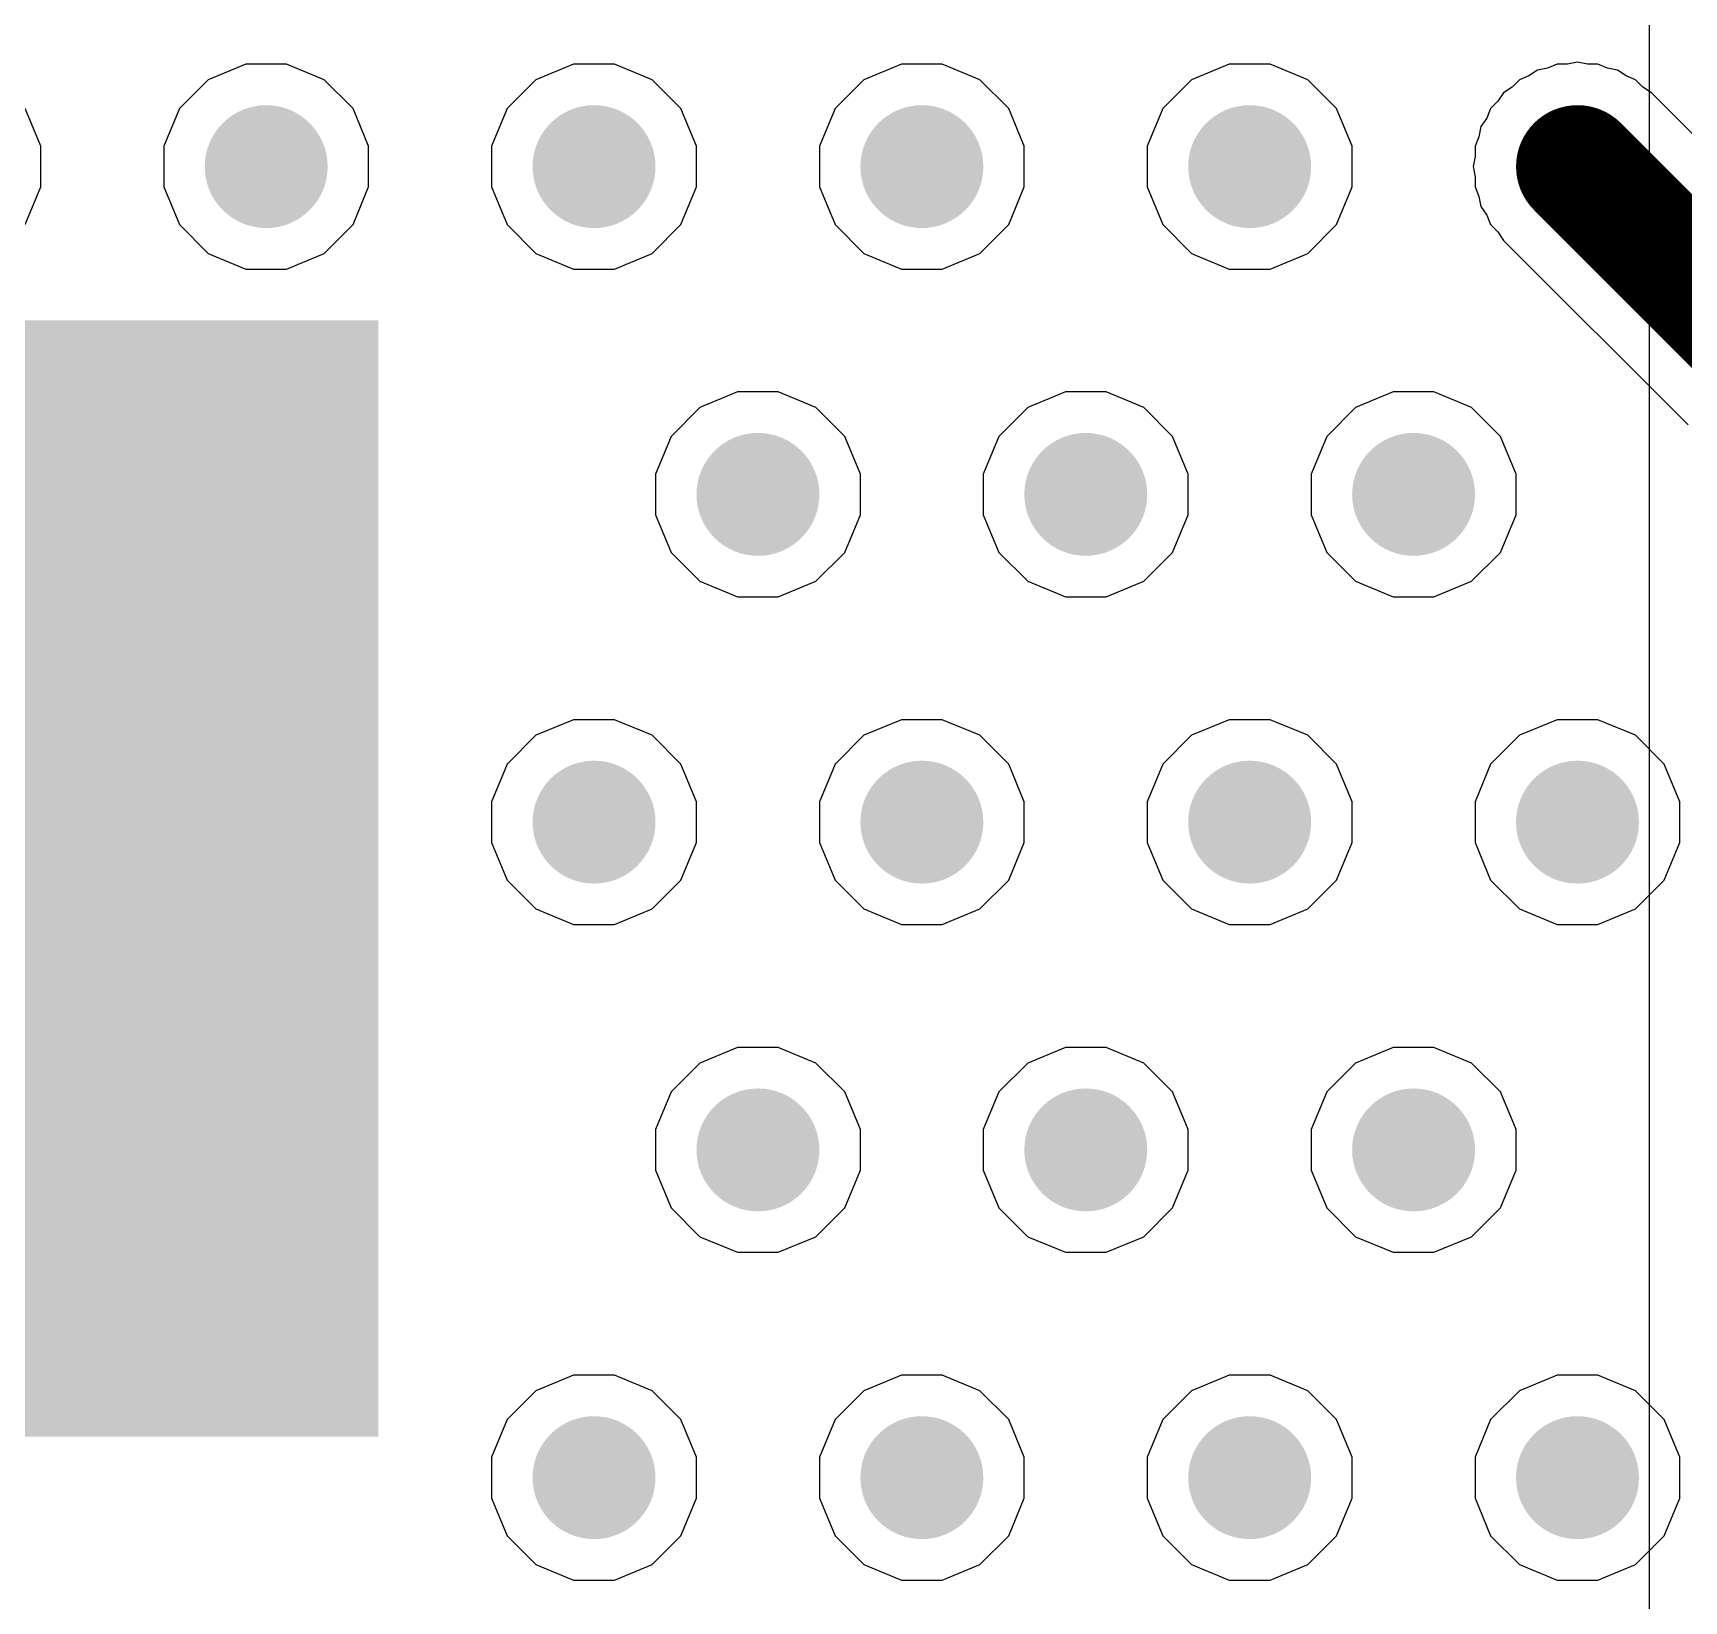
# Model space of a CAD drawing. Header units: inches. Extents: x 0 to 110, y 0 to 95.
# Drawn here: x 46.01 to 54.07, y 25.4 to 33.05 of the extents above; entities that cross this region are included whole.
import ezdxf

# ---------------------------------------------------------------- set-up
doc = ezdxf.new("R2010")
doc.units = ezdxf.units.IN
for name, color, linetype in [('Bottom Layer', 5, 'Continuous'), ('Int1', 16, 'Continuous'), ('Int2', 76, 'Continuous'), ('Top Layer', 1, 'Continuous'), ('Top Paste', 8, 'Continuous'), ('Top Solder', 216, 'Continuous'), ('Via Holes', 16, 'Continuous')]:
    doc.layers.add(name, color=color, linetype=linetype)

# ---------------------------------------------------------------- blocks, each defined once
blk = doc.blocks.new('SPRH127_747')
at = {"layer": 'Top Layer'}
blk.add_hatch(color=1, dxfattribs=at).paths.add_polyline_path([(3.754, 2.573), (6.654, 2.573), (6.654, -2.827), (3.754, -2.827)])
at = {"layer": 'Top Paste'}
blk.add_hatch(color=8, dxfattribs=at).paths.add_polyline_path([(3.754, 2.573), (6.654, 2.573), (6.654, -2.827), (3.754, -2.827)])
at = {"layer": 'Top Solder'}
blk.add_hatch(color=216, dxfattribs=at).paths.add_polyline_path([(3.729, 2.598), (6.679, 2.598), (6.679, -2.852), (3.729, -2.852)])

msp = doc.modelspace()

# ---------------------------------------------------------------- hatches: boundary and pattern name
at = {"layer": 'Bottom Layer'}
h = msp.add_hatch(color=5, dxfattribs=at)
edge = h.paths.add_edge_path()
edge.add_arc((47.15, 32.4), 0.3, 0, 360)
h = msp.add_hatch(color=5, dxfattribs=at)
edge = h.paths.add_edge_path()
edge.add_arc((48.75, 32.4), 0.3, 0, 360)
h = msp.add_hatch(color=5, dxfattribs=at)
edge = h.paths.add_edge_path()
edge.add_arc((50.35, 32.4), 0.3, 0, 360)
h = msp.add_hatch(color=5, dxfattribs=at)
edge = h.paths.add_edge_path()
edge.add_arc((51.95, 32.4), 0.3, 0, 360)
h = msp.add_hatch(color=5, dxfattribs=at)
edge = h.paths.add_edge_path()
edge.add_arc((53.55, 32.4), 0.3, 0, 360)
h = msp.add_hatch(color=5, dxfattribs=at)
edge = h.paths.add_edge_path()
edge.add_arc((49.55, 30.8), 0.3, 0, 360)
h = msp.add_hatch(color=5, dxfattribs=at)
edge = h.paths.add_edge_path()
edge.add_arc((51.15, 30.8), 0.3, 0, 360)
h = msp.add_hatch(color=5, dxfattribs=at)
edge = h.paths.add_edge_path()
edge.add_arc((52.75, 30.8), 0.3, 0, 360)
h = msp.add_hatch(color=5, dxfattribs=at)
edge = h.paths.add_edge_path()
edge.add_arc((48.75, 29.2), 0.3, 0, 360)
h = msp.add_hatch(color=5, dxfattribs=at)
edge = h.paths.add_edge_path()
edge.add_arc((50.35, 29.2), 0.3, 0, 360)
h = msp.add_hatch(color=5, dxfattribs=at)
edge = h.paths.add_edge_path()
edge.add_arc((51.95, 29.2), 0.3, 0, 360)
h = msp.add_hatch(color=5, dxfattribs=at)
edge = h.paths.add_edge_path()
edge.add_arc((53.55, 29.2), 0.3, 0, 360)
h = msp.add_hatch(color=5, dxfattribs=at)
edge = h.paths.add_edge_path()
edge.add_arc((49.55, 27.6), 0.3, 0, 360)
h = msp.add_hatch(color=5, dxfattribs=at)
edge = h.paths.add_edge_path()
edge.add_arc((51.15, 27.6), 0.3, 0, 360)
h = msp.add_hatch(color=5, dxfattribs=at)
edge = h.paths.add_edge_path()
edge.add_arc((52.75, 27.6), 0.3, 0, 360)
h = msp.add_hatch(color=5, dxfattribs=at)
edge = h.paths.add_edge_path()
edge.add_arc((48.75, 26), 0.3, 0, 360)
h = msp.add_hatch(color=5, dxfattribs=at)
edge = h.paths.add_edge_path()
edge.add_arc((50.35, 26), 0.3, 0, 360)
h = msp.add_hatch(color=5, dxfattribs=at)
edge = h.paths.add_edge_path()
edge.add_arc((51.95, 26), 0.3, 0, 360)
h = msp.add_hatch(color=5, dxfattribs=at)
edge = h.paths.add_edge_path()
edge.add_arc((53.55, 26), 0.3, 0, 360)
at = {"layer": 'Int1'}
h = msp.add_hatch(color=16, dxfattribs=at)
edge = h.paths.add_edge_path()
edge.add_arc((47.15, 32.4), 0.3, 0, 360)
h = msp.add_hatch(color=16, dxfattribs=at)
edge = h.paths.add_edge_path()
edge.add_arc((48.75, 32.4), 0.3, 0, 360)
h = msp.add_hatch(color=16, dxfattribs=at)
edge = h.paths.add_edge_path()
edge.add_arc((50.35, 32.4), 0.3, 0, 360)
h = msp.add_hatch(color=16, dxfattribs=at)
edge = h.paths.add_edge_path()
edge.add_arc((51.95, 32.4), 0.3, 0, 360)
h = msp.add_hatch(color=16, dxfattribs=at)
edge = h.paths.add_edge_path()
edge.add_arc((53.55, 32.4), 0.3, 0, 360)
h = msp.add_hatch(color=16, dxfattribs=at)
edge = h.paths.add_edge_path()
edge.add_arc((49.55, 30.8), 0.3, 0, 360)
h = msp.add_hatch(color=16, dxfattribs=at)
edge = h.paths.add_edge_path()
edge.add_arc((51.15, 30.8), 0.3, 0, 360)
h = msp.add_hatch(color=16, dxfattribs=at)
edge = h.paths.add_edge_path()
edge.add_arc((52.75, 30.8), 0.3, 0, 360)
h = msp.add_hatch(color=16, dxfattribs=at)
edge = h.paths.add_edge_path()
edge.add_arc((48.75, 29.2), 0.3, 0, 360)
h = msp.add_hatch(color=16, dxfattribs=at)
edge = h.paths.add_edge_path()
edge.add_arc((50.35, 29.2), 0.3, 0, 360)
h = msp.add_hatch(color=16, dxfattribs=at)
edge = h.paths.add_edge_path()
edge.add_arc((51.95, 29.2), 0.3, 0, 360)
h = msp.add_hatch(color=16, dxfattribs=at)
edge = h.paths.add_edge_path()
edge.add_arc((53.55, 29.2), 0.3, 0, 360)
h = msp.add_hatch(color=16, dxfattribs=at)
edge = h.paths.add_edge_path()
edge.add_arc((49.55, 27.6), 0.3, 0, 360)
h = msp.add_hatch(color=16, dxfattribs=at)
edge = h.paths.add_edge_path()
edge.add_arc((51.15, 27.6), 0.3, 0, 360)
h = msp.add_hatch(color=16, dxfattribs=at)
edge = h.paths.add_edge_path()
edge.add_arc((52.75, 27.6), 0.3, 0, 360)
h = msp.add_hatch(color=16, dxfattribs=at)
edge = h.paths.add_edge_path()
edge.add_arc((48.75, 26), 0.3, 0, 360)
h = msp.add_hatch(color=16, dxfattribs=at)
edge = h.paths.add_edge_path()
edge.add_arc((50.35, 26), 0.3, 0, 360)
h = msp.add_hatch(color=16, dxfattribs=at)
edge = h.paths.add_edge_path()
edge.add_arc((51.95, 26), 0.3, 0, 360)
h = msp.add_hatch(color=16, dxfattribs=at)
edge = h.paths.add_edge_path()
edge.add_arc((53.55, 26), 0.3, 0, 360)
at = {"layer": 'Int2'}
h = msp.add_hatch(color=76, dxfattribs=at)
edge = h.paths.add_edge_path()
edge.add_arc((47.15, 32.4), 0.3, 0, 360)
h = msp.add_hatch(color=76, dxfattribs=at)
edge = h.paths.add_edge_path()
edge.add_arc((48.75, 32.4), 0.3, 0, 360)
h = msp.add_hatch(color=76, dxfattribs=at)
edge = h.paths.add_edge_path()
edge.add_arc((50.35, 32.4), 0.3, 0, 360)
h = msp.add_hatch(color=76, dxfattribs=at)
edge = h.paths.add_edge_path()
edge.add_arc((51.95, 32.4), 0.3, 0, 360)
h = msp.add_hatch(color=76, dxfattribs=at)
edge = h.paths.add_edge_path()
edge.add_arc((53.55, 32.4), 0.3, 0, 360)
h = msp.add_hatch(color=76, dxfattribs=at)
edge = h.paths.add_edge_path()
edge.add_arc((49.55, 30.8), 0.3, 0, 360)
h = msp.add_hatch(color=76, dxfattribs=at)
edge = h.paths.add_edge_path()
edge.add_arc((51.15, 30.8), 0.3, 0, 360)
h = msp.add_hatch(color=76, dxfattribs=at)
edge = h.paths.add_edge_path()
edge.add_arc((52.75, 30.8), 0.3, 0, 360)
h = msp.add_hatch(color=76, dxfattribs=at)
edge = h.paths.add_edge_path()
edge.add_arc((48.75, 29.2), 0.3, 0, 360)
h = msp.add_hatch(color=76, dxfattribs=at)
edge = h.paths.add_edge_path()
edge.add_arc((50.35, 29.2), 0.3, 0, 360)
h = msp.add_hatch(color=76, dxfattribs=at)
edge = h.paths.add_edge_path()
edge.add_arc((51.95, 29.2), 0.3, 0, 360)
h = msp.add_hatch(color=76, dxfattribs=at)
edge = h.paths.add_edge_path()
edge.add_arc((53.55, 29.2), 0.3, 0, 360)
h = msp.add_hatch(color=76, dxfattribs=at)
edge = h.paths.add_edge_path()
edge.add_arc((49.55, 27.6), 0.3, 0, 360)
h = msp.add_hatch(color=76, dxfattribs=at)
edge = h.paths.add_edge_path()
edge.add_arc((51.15, 27.6), 0.3, 0, 360)
h = msp.add_hatch(color=76, dxfattribs=at)
edge = h.paths.add_edge_path()
edge.add_arc((52.75, 27.6), 0.3, 0, 360)
h = msp.add_hatch(color=76, dxfattribs=at)
edge = h.paths.add_edge_path()
edge.add_arc((48.75, 26), 0.3, 0, 360)
h = msp.add_hatch(color=76, dxfattribs=at)
edge = h.paths.add_edge_path()
edge.add_arc((50.35, 26), 0.3, 0, 360)
h = msp.add_hatch(color=76, dxfattribs=at)
edge = h.paths.add_edge_path()
edge.add_arc((51.95, 26), 0.3, 0, 360)
h = msp.add_hatch(color=76, dxfattribs=at)
edge = h.paths.add_edge_path()
edge.add_arc((53.55, 26), 0.3, 0, 360)
at = {"layer": 'Top Layer'}
h = msp.add_hatch(color=1, dxfattribs=at)
edge = h.paths.add_edge_path()
edge.add_arc((47.15, 32.4), 0.3, 0, 360)
h = msp.add_hatch(color=1, dxfattribs=at)
edge = h.paths.add_edge_path()
edge.add_arc((48.75, 32.4), 0.3, 0, 360)
h = msp.add_hatch(color=1, dxfattribs=at)
edge = h.paths.add_edge_path()
edge.add_arc((50.35, 32.4), 0.3, 0, 360)
h = msp.add_hatch(color=1, dxfattribs=at)
edge = h.paths.add_edge_path()
edge.add_arc((51.95, 32.4), 0.3, 0, 360)
h = msp.add_hatch(color=1, dxfattribs=at)
edge = h.paths.add_edge_path()
edge.add_arc((53.55, 32.4), 0.3, 0, 360)
h = msp.add_hatch(color=1, dxfattribs=at)
edge = h.paths.add_edge_path()
edge.add_arc((49.55, 30.8), 0.3, 0, 360)
h = msp.add_hatch(color=1, dxfattribs=at)
edge = h.paths.add_edge_path()
edge.add_arc((51.15, 30.8), 0.3, 0, 360)
h = msp.add_hatch(color=1, dxfattribs=at)
edge = h.paths.add_edge_path()
edge.add_arc((52.75, 30.8), 0.3, 0, 360)
h = msp.add_hatch(color=1, dxfattribs=at)
edge = h.paths.add_edge_path()
edge.add_arc((48.75, 29.2), 0.3, 0, 360)
h = msp.add_hatch(color=1, dxfattribs=at)
edge = h.paths.add_edge_path()
edge.add_arc((50.35, 29.2), 0.3, 0, 360)
h = msp.add_hatch(color=1, dxfattribs=at)
edge = h.paths.add_edge_path()
edge.add_arc((51.95, 29.2), 0.3, 0, 360)
h = msp.add_hatch(color=1, dxfattribs=at)
edge = h.paths.add_edge_path()
edge.add_arc((53.55, 29.2), 0.3, 0, 360)
h = msp.add_hatch(color=1, dxfattribs=at)
edge = h.paths.add_edge_path()
edge.add_arc((49.55, 27.6), 0.3, 0, 360)
h = msp.add_hatch(color=1, dxfattribs=at)
edge = h.paths.add_edge_path()
edge.add_arc((51.15, 27.6), 0.3, 0, 360)
h = msp.add_hatch(color=1, dxfattribs=at)
edge = h.paths.add_edge_path()
edge.add_arc((52.75, 27.6), 0.3, 0, 360)
h = msp.add_hatch(color=1, dxfattribs=at)
edge = h.paths.add_edge_path()
edge.add_arc((48.75, 26), 0.3, 0, 360)
h = msp.add_hatch(color=1, dxfattribs=at)
edge = h.paths.add_edge_path()
edge.add_arc((50.35, 26), 0.3, 0, 360)
h = msp.add_hatch(color=1, dxfattribs=at)
edge = h.paths.add_edge_path()
edge.add_arc((51.95, 26), 0.3, 0, 360)
h = msp.add_hatch(color=1, dxfattribs=at)
edge = h.paths.add_edge_path()
edge.add_arc((53.55, 26), 0.3, 0, 360)
at = {"layer": 'Via Holes'}
h = msp.add_hatch(color=7, dxfattribs=at)
edge = h.paths.add_edge_path()
edge.add_arc((47.15, 32.4), 0.15, 0, 360)
h = msp.add_hatch(color=7, dxfattribs=at)
edge = h.paths.add_edge_path()
edge.add_arc((48.75, 32.4), 0.15, 0, 360)
h = msp.add_hatch(color=7, dxfattribs=at)
edge = h.paths.add_edge_path()
edge.add_arc((50.35, 32.4), 0.15, 0, 360)
h = msp.add_hatch(color=7, dxfattribs=at)
edge = h.paths.add_edge_path()
edge.add_arc((51.95, 32.4), 0.15, 0, 360)
h = msp.add_hatch(color=7, dxfattribs=at)
edge = h.paths.add_edge_path()
edge.add_arc((53.55, 32.4), 0.15, 0, 360)
h = msp.add_hatch(color=7, dxfattribs=at)
edge = h.paths.add_edge_path()
edge.add_arc((49.55, 30.8), 0.15, 0, 360)
h = msp.add_hatch(color=7, dxfattribs=at)
edge = h.paths.add_edge_path()
edge.add_arc((51.15, 30.8), 0.15, 0, 360)
h = msp.add_hatch(color=7, dxfattribs=at)
edge = h.paths.add_edge_path()
edge.add_arc((52.75, 30.8), 0.15, 0, 360)
h = msp.add_hatch(color=7, dxfattribs=at)
edge = h.paths.add_edge_path()
edge.add_arc((48.75, 29.2), 0.15, 0, 360)
h = msp.add_hatch(color=7, dxfattribs=at)
edge = h.paths.add_edge_path()
edge.add_arc((50.35, 29.2), 0.15, 0, 360)
h = msp.add_hatch(color=7, dxfattribs=at)
edge = h.paths.add_edge_path()
edge.add_arc((51.95, 29.2), 0.15, 0, 360)
h = msp.add_hatch(color=7, dxfattribs=at)
edge = h.paths.add_edge_path()
edge.add_arc((53.55, 29.2), 0.15, 0, 360)
h = msp.add_hatch(color=7, dxfattribs=at)
edge = h.paths.add_edge_path()
edge.add_arc((49.55, 27.6), 0.15, 0, 360)
h = msp.add_hatch(color=7, dxfattribs=at)
edge = h.paths.add_edge_path()
edge.add_arc((51.15, 27.6), 0.15, 0, 360)
h = msp.add_hatch(color=7, dxfattribs=at)
edge = h.paths.add_edge_path()
edge.add_arc((52.75, 27.6), 0.15, 0, 360)
h = msp.add_hatch(color=7, dxfattribs=at)
edge = h.paths.add_edge_path()
edge.add_arc((48.75, 26), 0.15, 0, 360)
h = msp.add_hatch(color=7, dxfattribs=at)
edge = h.paths.add_edge_path()
edge.add_arc((50.35, 26), 0.15, 0, 360)
h = msp.add_hatch(color=7, dxfattribs=at)
edge = h.paths.add_edge_path()
edge.add_arc((51.95, 26), 0.15, 0, 360)
h = msp.add_hatch(color=7, dxfattribs=at)
edge = h.paths.add_edge_path()
edge.add_arc((53.55, 26), 0.15, 0, 360)

# ---------------------------------------------------------------- linework, layer by layer
at = {"layer": 'Int2'}
for p, q in [((47.0505, 32.9), (46.8667, 32.8239)), ((47.2494, 32.9), (47.0505, 32.9)), ((47.4332, 32.8239), (47.2494, 32.9)), ((48.6505, 32.9), (48.4667, 32.8239)), ((48.8494, 32.9), (48.6505, 32.9)), ((49.0332, 32.8239), (48.8494, 32.9)), ((50.2505, 32.9), (50.0667, 32.8239)), ((50.4494, 32.9), (50.2505, 32.9)), ((50.6332, 32.8239), (50.4494, 32.9)), ((51.8505, 32.9), (51.6667, 32.8239)), ((52.0494, 32.9), (51.8505, 32.9)), ((52.2332, 32.8239), (52.0494, 32.9)), ((53.4041, 32.8808), (53.3549, 32.871)), ((53.4505, 32.9), (53.4041, 32.8808)), ((53.5007, 32.9), (53.4505, 32.9)), ((53.55, 32.9098), (53.5007, 32.9)), ((53.5992, 32.9), (53.55, 32.9098)), ((53.6494, 32.9), (53.5992, 32.9)), ((53.6958, 32.8808), (53.6494, 32.9)), ((53.7451, 32.871), (53.6958, 32.8808)), ((46.8667, 32.8239), (46.7261, 32.6832)), ((47.5738, 32.6832), (47.4332, 32.8239)), ((48.4667, 32.8239), (48.3261, 32.6832)), ((49.1738, 32.6832), (49.0332, 32.8239)), ((50.0667, 32.8239), (49.9261, 32.6832)), ((50.7738, 32.6832), (50.6332, 32.8239)), ((51.6667, 32.8239), (51.5261, 32.6832)), ((52.3738, 32.6832), (52.2332, 32.8239)), ((53.2667, 32.8239), (53.2312, 32.7883)), ((53.3131, 32.8431), (53.2667, 32.8239)), ((53.3549, 32.871), (53.3131, 32.8431)), ((53.7868, 32.8431), (53.7451, 32.871)), ((53.8332, 32.8239), (53.7868, 32.8431)), ((53.8687, 32.7883), (53.8332, 32.8239)), ((53.1616, 32.7187), (53.1261, 32.6832)), ((53.1895, 32.7605), (53.1616, 32.7187)), ((53.2312, 32.7883), (53.1895, 32.7605)), ((53.9104, 32.7605), (53.8687, 32.7883)), ((54.6611, 32.0098), (53.9104, 32.7605)), ((46.05, 32.4994), (45.9738, 32.6832)), ((46.7261, 32.6832), (46.65, 32.4994)), ((47.65, 32.4994), (47.5738, 32.6832)), ((48.3261, 32.6832), (48.25, 32.4994)), ((49.25, 32.4994), (49.1738, 32.6832)), ((49.9261, 32.6832), (49.85, 32.4994)), ((50.85, 32.4994), (50.7738, 32.6832)), ((51.5261, 32.6832), (51.45, 32.4994)), ((52.45, 32.4994), (52.3738, 32.6832)), ((53.1069, 32.6368), (53.079, 32.5951)), ((53.1261, 32.6832), (53.1069, 32.6368)), ((53.079, 32.5951), (53.0692, 32.5458)), ((46.05, 32.3005), (46.05, 32.4994)), ((46.65, 32.4994), (46.65, 32.3005)), ((47.65, 32.3005), (47.65, 32.4994)), ((48.25, 32.4994), (48.25, 32.3005)), ((49.25, 32.3005), (49.25, 32.4994)), ((49.85, 32.4994), (49.85, 32.3005)), ((50.85, 32.3005), (50.85, 32.4994)), ((51.45, 32.4994), (51.45, 32.3005)), ((52.45, 32.3005), (52.45, 32.4994)), ((53.0692, 32.5458), (53.05, 32.4994)), ((53.05, 32.4994), (53.05, 32.4492)), ((53.05, 32.4492), (53.0402, 32.4)), ((53.0402, 32.4), (53.05, 32.3507)), ((53.05, 32.3507), (53.05, 32.3005)), ((45.9738, 32.1167), (46.05, 32.3005)), ((46.65, 32.3005), (46.7261, 32.1167)), ((47.5738, 32.1167), (47.65, 32.3005)), ((48.25, 32.3005), (48.3261, 32.1167)), ((49.1738, 32.1167), (49.25, 32.3005)), ((49.85, 32.3005), (49.9261, 32.1167)), ((50.7738, 32.1167), (50.85, 32.3005)), ((51.45, 32.3005), (51.5261, 32.1167)), ((52.3738, 32.1167), (52.45, 32.3005)), ((53.05, 32.3005), (53.0692, 32.2541)), ((53.0692, 32.2541), (53.079, 32.2049)), ((53.079, 32.2049), (53.1069, 32.1631)), ((53.1069, 32.1631), (53.1261, 32.1167)), ((46.7261, 32.1167), (46.8667, 31.9761)), ((47.4332, 31.9761), (47.5738, 32.1167)), ((48.3261, 32.1167), (48.4667, 31.9761)), ((49.0332, 31.9761), (49.1738, 32.1167)), ((49.9261, 32.1167), (50.0667, 31.9761)), ((50.6332, 31.9761), (50.7738, 32.1167)), ((51.5261, 32.1167), (51.6667, 31.9761)), ((52.2332, 31.9761), (52.3738, 32.1167)), ((53.1261, 32.1167), (53.1616, 32.0812)), ((53.1616, 32.0812), (53.1895, 32.0395)), ((53.1895, 32.0395), (54.0895, 31.1395)), ((46.8667, 31.9761), (47.0505, 31.9)), ((47.2494, 31.9), (47.4332, 31.9761)), ((48.4667, 31.9761), (48.6505, 31.9)), ((48.8494, 31.9), (49.0332, 31.9761)), ((50.0667, 31.9761), (50.2505, 31.9)), ((50.4494, 31.9), (50.6332, 31.9761)), ((51.6667, 31.9761), (51.8505, 31.9)), ((52.0494, 31.9), (52.2332, 31.9761)), ((47.0505, 31.9), (47.2494, 31.9)), ((48.6505, 31.9), (48.8494, 31.9)), ((50.2505, 31.9), (50.4494, 31.9)), ((51.8505, 31.9), (52.0494, 31.9)), ((49.4505, 31.3), (49.2667, 31.2239)), ((49.6494, 31.3), (49.4505, 31.3)), ((49.8332, 31.2239), (49.6494, 31.3)), ((51.0505, 31.3), (50.8667, 31.2239)), ((51.2494, 31.3), (51.0505, 31.3)), ((51.4332, 31.2239), (51.2494, 31.3)), ((52.6505, 31.3), (52.4667, 31.2239)), ((52.8494, 31.3), (52.6505, 31.3)), ((53.0332, 31.2239), (52.8494, 31.3)), ((49.2667, 31.2239), (49.1261, 31.0832)), ((49.9738, 31.0832), (49.8332, 31.2239)), ((50.8667, 31.2239), (50.7261, 31.0832)), ((51.5738, 31.0832), (51.4332, 31.2239)), ((52.4667, 31.2239), (52.3261, 31.0832)), ((53.1738, 31.0832), (53.0332, 31.2239)), ((49.1261, 31.0832), (49.05, 30.8994)), ((50.05, 30.8994), (49.9738, 31.0832)), ((50.7261, 31.0832), (50.65, 30.8994)), ((51.65, 30.8994), (51.5738, 31.0832)), ((52.3261, 31.0832), (52.25, 30.8994)), ((53.25, 30.8994), (53.1738, 31.0832)), ((49.05, 30.8994), (49.05, 30.7005)), ((50.05, 30.7005), (50.05, 30.8994)), ((50.65, 30.8994), (50.65, 30.7005)), ((51.65, 30.7005), (51.65, 30.8994)), ((52.25, 30.8994), (52.25, 30.7005)), ((53.25, 30.7005), (53.25, 30.8994)), ((49.05, 30.7005), (49.1261, 30.5167)), ((49.9738, 30.5167), (50.05, 30.7005)), ((50.65, 30.7005), (50.7261, 30.5167)), ((51.5738, 30.5167), (51.65, 30.7005)), ((52.25, 30.7005), (52.3261, 30.5167)), ((53.1738, 30.5167), (53.25, 30.7005)), ((49.1261, 30.5167), (49.2667, 30.3761)), ((49.8332, 30.3761), (49.9738, 30.5167)), ((50.7261, 30.5167), (50.8667, 30.3761)), ((51.4332, 30.3761), (51.5738, 30.5167)), ((52.3261, 30.5167), (52.4667, 30.3761)), ((53.0332, 30.3761), (53.1738, 30.5167)), ((49.2667, 30.3761), (49.4505, 30.3)), ((49.4505, 30.3), (49.6494, 30.3)), ((49.6494, 30.3), (49.8332, 30.3761)), ((50.8667, 30.3761), (51.0505, 30.3)), ((51.0505, 30.3), (51.2494, 30.3)), ((51.2494, 30.3), (51.4332, 30.3761)), ((52.4667, 30.3761), (52.6505, 30.3)), ((52.6505, 30.3), (52.8494, 30.3)), ((52.8494, 30.3), (53.0332, 30.3761)), ((48.6505, 29.7), (48.4667, 29.6239)), ((48.8494, 29.7), (48.6505, 29.7)), ((49.0332, 29.6239), (48.8494, 29.7)), ((50.2505, 29.7), (50.0667, 29.6239)), ((50.4494, 29.7), (50.2505, 29.7)), ((50.6332, 29.6239), (50.4494, 29.7)), ((51.8505, 29.7), (51.6667, 29.6239)), ((52.0494, 29.7), (51.8505, 29.7)), ((52.2332, 29.6239), (52.0494, 29.7)), ((53.4505, 29.7), (53.2667, 29.6239)), ((53.6494, 29.7), (53.4505, 29.7)), ((53.8332, 29.6239), (53.6494, 29.7)), ((48.4667, 29.6239), (48.3261, 29.4832)), ((49.1738, 29.4832), (49.0332, 29.6239)), ((50.0667, 29.6239), (49.9261, 29.4832)), ((50.7738, 29.4832), (50.6332, 29.6239)), ((51.6667, 29.6239), (51.5261, 29.4832)), ((52.3738, 29.4832), (52.2332, 29.6239)), ((53.2667, 29.6239), (53.1261, 29.4832)), ((53.9738, 29.4832), (53.8332, 29.6239)), ((48.3261, 29.4832), (48.25, 29.2994)), ((49.25, 29.2994), (49.1738, 29.4832)), ((49.9261, 29.4832), (49.85, 29.2994)), ((50.85, 29.2994), (50.7738, 29.4832)), ((51.5261, 29.4832), (51.45, 29.2994)), ((52.45, 29.2994), (52.3738, 29.4832)), ((53.1261, 29.4832), (53.05, 29.2994)), ((54.05, 29.2994), (53.9738, 29.4832)), ((48.25, 29.2994), (48.25, 29.1005)), ((49.25, 29.1005), (49.25, 29.2994)), ((49.85, 29.2994), (49.85, 29.1005)), ((50.85, 29.1005), (50.85, 29.2994)), ((51.45, 29.2994), (51.45, 29.1005)), ((52.45, 29.1005), (52.45, 29.2994)), ((53.05, 29.2994), (53.05, 29.1005)), ((54.05, 29.1005), (54.05, 29.2994)), ((48.25, 29.1005), (48.3261, 28.9167)), ((49.1738, 28.9167), (49.25, 29.1005)), ((49.85, 29.1005), (49.9261, 28.9167)), ((50.7738, 28.9167), (50.85, 29.1005)), ((51.45, 29.1005), (51.5261, 28.9167)), ((52.3738, 28.9167), (52.45, 29.1005)), ((53.05, 29.1005), (53.1261, 28.9167)), ((53.9738, 28.9167), (54.05, 29.1005)), ((48.3261, 28.9167), (48.4667, 28.7761)), ((49.0332, 28.7761), (49.1738, 28.9167)), ((49.9261, 28.9167), (50.0667, 28.7761)), ((50.6332, 28.7761), (50.7738, 28.9167)), ((51.5261, 28.9167), (51.6667, 28.7761)), ((52.2332, 28.7761), (52.3738, 28.9167)), ((53.1261, 28.9167), (53.2667, 28.7761)), ((53.8332, 28.7761), (53.9738, 28.9167)), ((48.4667, 28.7761), (48.6505, 28.7)), ((48.8494, 28.7), (49.0332, 28.7761)), ((50.0667, 28.7761), (50.2505, 28.7)), ((50.4494, 28.7), (50.6332, 28.7761)), ((51.6667, 28.7761), (51.8505, 28.7)), ((52.0494, 28.7), (52.2332, 28.7761)), ((53.2667, 28.7761), (53.4505, 28.7)), ((53.6494, 28.7), (53.8332, 28.7761)), ((48.6505, 28.7), (48.8494, 28.7)), ((50.2505, 28.7), (50.4494, 28.7)), ((51.8505, 28.7), (52.0494, 28.7)), ((53.4505, 28.7), (53.6494, 28.7)), ((49.4505, 28.1), (49.2667, 28.0239)), ((49.6494, 28.1), (49.4505, 28.1)), ((49.8332, 28.0239), (49.6494, 28.1)), ((51.0505, 28.1), (50.8667, 28.0239)), ((51.2494, 28.1), (51.0505, 28.1)), ((51.4332, 28.0239), (51.2494, 28.1)), ((52.6505, 28.1), (52.4667, 28.0239)), ((52.8494, 28.1), (52.6505, 28.1)), ((53.0332, 28.0239), (52.8494, 28.1)), ((49.2667, 28.0239), (49.1261, 27.8832)), ((49.9738, 27.8832), (49.8332, 28.0239)), ((50.8667, 28.0239), (50.7261, 27.8832)), ((51.5738, 27.8832), (51.4332, 28.0239)), ((52.4667, 28.0239), (52.3261, 27.8832)), ((53.1738, 27.8832), (53.0332, 28.0239)), ((49.1261, 27.8832), (49.05, 27.6994)), ((50.05, 27.6994), (49.9738, 27.8832)), ((50.7261, 27.8832), (50.65, 27.6994)), ((51.65, 27.6994), (51.5738, 27.8832)), ((52.3261, 27.8832), (52.25, 27.6994)), ((53.25, 27.6994), (53.1738, 27.8832)), ((49.05, 27.6994), (49.05, 27.5005)), ((50.05, 27.5005), (50.05, 27.6994)), ((50.65, 27.6994), (50.65, 27.5005)), ((51.65, 27.5005), (51.65, 27.6994)), ((52.25, 27.6994), (52.25, 27.5005)), ((53.25, 27.5005), (53.25, 27.6994)), ((49.05, 27.5005), (49.1261, 27.3167)), ((49.9738, 27.3167), (50.05, 27.5005)), ((50.65, 27.5005), (50.7261, 27.3167)), ((51.5738, 27.3167), (51.65, 27.5005)), ((52.25, 27.5005), (52.3261, 27.3167)), ((53.1738, 27.3167), (53.25, 27.5005)), ((49.1261, 27.3167), (49.2667, 27.1761)), ((49.8332, 27.1761), (49.9738, 27.3167)), ((50.7261, 27.3167), (50.8667, 27.1761)), ((51.4332, 27.1761), (51.5738, 27.3167)), ((52.3261, 27.3167), (52.4667, 27.1761)), ((53.0332, 27.1761), (53.1738, 27.3167)), ((49.2667, 27.1761), (49.4505, 27.1)), ((49.6494, 27.1), (49.8332, 27.1761)), ((50.8667, 27.1761), (51.0505, 27.1)), ((51.2494, 27.1), (51.4332, 27.1761)), ((52.4667, 27.1761), (52.6505, 27.1)), ((52.8494, 27.1), (53.0332, 27.1761)), ((49.4505, 27.1), (49.6494, 27.1)), ((51.0505, 27.1), (51.2494, 27.1)), ((52.6505, 27.1), (52.8494, 27.1)), ((48.6505, 26.5), (48.4667, 26.4239)), ((48.8494, 26.5), (48.6505, 26.5)), ((49.0332, 26.4239), (48.8494, 26.5)), ((50.2505, 26.5), (50.0667, 26.4239)), ((50.4494, 26.5), (50.2505, 26.5)), ((50.6332, 26.4239), (50.4494, 26.5)), ((51.8505, 26.5), (51.6667, 26.4239)), ((52.0494, 26.5), (51.8505, 26.5)), ((52.2332, 26.4239), (52.0494, 26.5)), ((53.4505, 26.5), (53.2667, 26.4239)), ((53.6494, 26.5), (53.4505, 26.5)), ((53.8332, 26.4239), (53.6494, 26.5)), ((48.4667, 26.4239), (48.3261, 26.2832)), ((49.1738, 26.2832), (49.0332, 26.4239)), ((50.0667, 26.4239), (49.9261, 26.2832)), ((50.7738, 26.2832), (50.6332, 26.4239)), ((51.6667, 26.4239), (51.5261, 26.2832)), ((52.3738, 26.2832), (52.2332, 26.4239)), ((53.2667, 26.4239), (53.1261, 26.2832)), ((53.9738, 26.2832), (53.8332, 26.4239)), ((48.3261, 26.2832), (48.25, 26.0994)), ((49.25, 26.0994), (49.1738, 26.2832)), ((49.9261, 26.2832), (49.85, 26.0994)), ((50.85, 26.0994), (50.7738, 26.2832)), ((51.5261, 26.2832), (51.45, 26.0994)), ((52.45, 26.0994), (52.3738, 26.2832)), ((53.1261, 26.2832), (53.05, 26.0994)), ((54.05, 26.0994), (53.9738, 26.2832)), ((48.25, 26.0994), (48.25, 25.9005)), ((49.25, 25.9005), (49.25, 26.0994)), ((49.85, 26.0994), (49.85, 25.9005)), ((50.85, 25.9005), (50.85, 26.0994)), ((51.45, 26.0994), (51.45, 25.9005)), ((52.45, 25.9005), (52.45, 26.0994)), ((53.05, 26.0994), (53.05, 25.9005)), ((54.05, 25.9005), (54.05, 26.0994)), ((48.25, 25.9005), (48.3261, 25.7167)), ((49.1738, 25.7167), (49.25, 25.9005)), ((49.85, 25.9005), (49.9261, 25.7167)), ((50.7738, 25.7167), (50.85, 25.9005)), ((51.45, 25.9005), (51.5261, 25.7167)), ((52.3738, 25.7167), (52.45, 25.9005)), ((53.05, 25.9005), (53.1261, 25.7167)), ((53.9738, 25.7167), (54.05, 25.9005)), ((48.3261, 25.7167), (48.4667, 25.5761)), ((49.0332, 25.5761), (49.1738, 25.7167)), ((49.9261, 25.7167), (50.0667, 25.5761)), ((50.6332, 25.5761), (50.7738, 25.7167)), ((51.5261, 25.7167), (51.6667, 25.5761)), ((52.2332, 25.5761), (52.3738, 25.7167)), ((53.1261, 25.7167), (53.2667, 25.5761)), ((53.8332, 25.5761), (53.9738, 25.7167)), ((48.4667, 25.5761), (48.6505, 25.5)), ((48.8494, 25.5), (49.0332, 25.5761)), ((50.0667, 25.5761), (50.2505, 25.5)), ((50.4494, 25.5), (50.6332, 25.5761)), ((51.6667, 25.5761), (51.8505, 25.5)), ((52.0494, 25.5), (52.2332, 25.5761)), ((53.2667, 25.5761), (53.4505, 25.5)), ((53.6494, 25.5), (53.8332, 25.5761)), ((48.6505, 25.5), (48.8494, 25.5)), ((50.2505, 25.5), (50.4494, 25.5)), ((51.8505, 25.5), (52.0494, 25.5)), ((53.4505, 25.5), (53.6494, 25.5))]:
    msp.add_line(p, q, dxfattribs=at)
msp.add_lwpolyline([(53.55, 32.4, 0.6, 0.6, 0), (54.4499, 31.5, 0.6, 0.6, 0)], format="xyseb", dxfattribs=at)
msp.add_lwpolyline([(53.4, 32.4, 0.3, 0.3, 1), (53.7, 32.4, 0.3, 0.3, 1)], format="xyseb", close=True, dxfattribs=at)
at = {"layer": 'Top Layer'}
msp.add_line((53.9, 35.7), (53.9, 22.2), dxfattribs=at)

# ---------------------------------------------------------------- block references
at = {"rotation": 180}
msp.add_blockref('SPRH127_747', (51.427, 28.798), dxfattribs=at)

doc.saveas('drawing.dxf')
